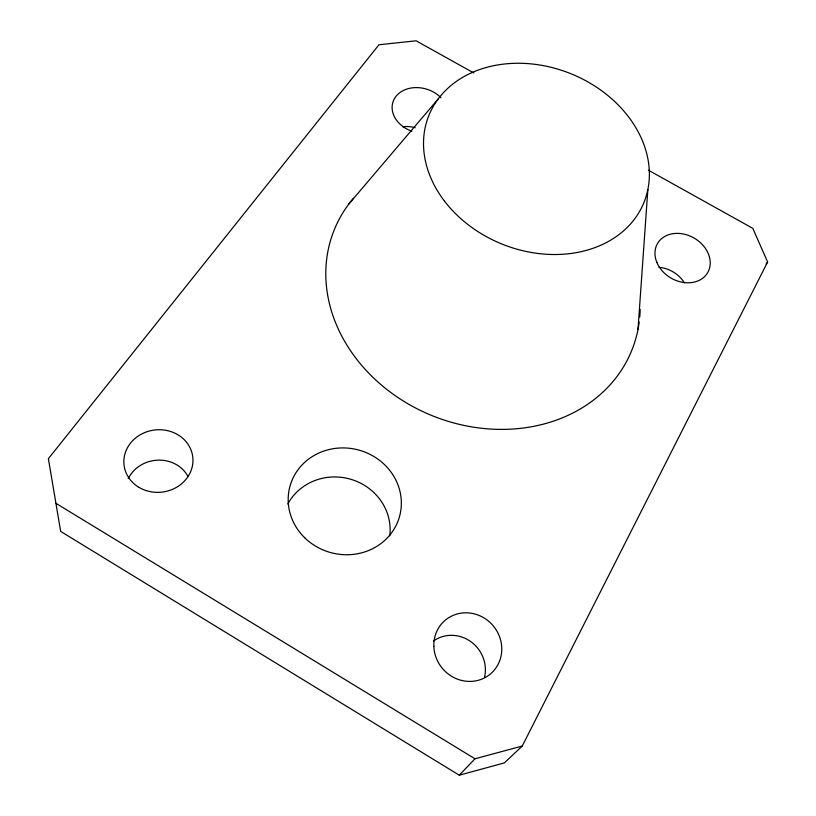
<?xml version="1.0" encoding="UTF-8"?>
<svg xmlns="http://www.w3.org/2000/svg" width="816" height="816" viewBox="0 0 816 816"><rect width="100%" height="100%" fill="white"/><g stroke="black" fill="none" stroke-linecap="round" stroke-linejoin="round"><path stroke-width="1.22" d="M637.979 329.521L647.853 189.608M473.882 72.991L416.089 40.8L378.95 44.768L48.379 458.674L60.68 531.42L459.275 775.2L504.37 762.909L522.24 746.038L767.621 261.997L752.821 228.358L648.353 170.167M766.112 264.037L767.621 261.997M348.769 204.122L437.978 99.205M459.275 775.2L475.004 758.788L522.24 746.038M55.916 503.309L475.004 758.788M433.388 641.07A33.487 31.834 53.9 0 1 470.587 641.488A33.487 31.834 53.9 0 1 484.571 677.158M659.042 267.352A27.846 22.573 30.5 0 1 684.359 282.815M402.635 126.735A27.183 21.818 16.1 0 1 415.262 127.694M128.275 478.594A33.028 30.131 -8.8 0 1 157.845 460.142A33.028 30.131 -8.8 0 1 187.925 476.35M287.824 504.033A54.223 51.286 14.4 0 1 351.645 479.533A54.223 51.286 14.4 0 1 389.773 535.806M411.907 131.243A28.285 22.297 16.4 0 1 396.566 95.656A28.285 22.297 16.4 0 1 440.987 97.798M639.203 322.065A160.507 135.425 22.1 0 1 428.012 413.926A160.507 135.425 22.1 0 1 353.471 198.227M640.162 309.386A160.507 135.425 22.1 0 1 639.744 317.026M139.169 487.468A34.609 31.283 -6.6 0 0 192.892 462.386A34.609 31.283 -6.6 0 0 143.147 433.255A34.609 31.283 -6.6 0 0 139.169 487.468M433.857 646.496A35.108 33.15 49.9 0 0 485.908 677.137A35.108 33.15 49.9 0 0 483.643 617.712A35.108 33.15 49.9 0 0 433.857 646.496M305 538.04A56.824 53.152 15.3 0 0 399.503 516.599A56.824 53.152 15.3 0 0 329.786 449.371A56.824 53.152 15.3 0 0 305 538.04M656.921 262.568A28.999 23.093 30.1 0 0 704.29 276.889A28.999 23.093 30.1 0 0 686.572 234.794A28.999 23.093 30.1 0 0 656.921 262.568M444.516 201.154A116.015 91.882 22 0 0 639.234 212.027A116.015 91.882 22 0 0 525.586 63.464A116.015 91.882 22 0 0 444.516 201.154"/></g></svg>
